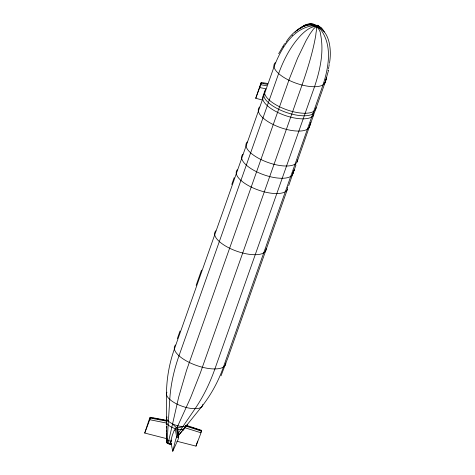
<?xml version="1.0" encoding="UTF-8"?>
<svg xmlns="http://www.w3.org/2000/svg" width="475" height="475" viewBox="0 0 475 475"><rect width="100%" height="100%" fill="white"/><g stroke="black" fill="none" stroke-linecap="round" stroke-linejoin="round"><path stroke-width="0.71" d="M166.529 430.107L166.529 431.573M166.523 433.052L166.553 442.278L167.372 442.486M150.302 417.347L150.159 418.048A5.148 1.075 -75.7 0 1 149.94 418.831L149.673 419.698A22.491 4.691 -75.7 0 1 148.948 421.877L144.727 433.052L166.547 438.615L166.767 425.808M201.578 430.392L201.442 431.104A5.148 1.075 -75.7 0 1 201.216 431.906L200.949 432.778A22.491 4.691 -75.7 0 1 200.224 434.952L196.003 446.126L176.908 441.257M166.493 420.423L166.487 420.565A13.27 10.147 29 0 1 166.963 417.525M166.873 438.122L166.933 441.845M329.442 63.359C331.983 49.768 329.822 26.072 311.677 25.911C291.828 29.236 280.666 49.667 274.022 66.838L174.378 349.054C169.213 363.666 166.476 379.151 166.499 394.654L166.612 421.183A13.27 1.075 13.3 0 1 168.393 421.177M329.252 64.582L328.938 66.411M174.117 430.582L172.294 435.302L170.715 441.322L172.734 451.25L175.762 439.304A22.491 20.199 -11.5 0 1 176.658 437.238L177.104 436.478A5.148 4.619 -11.5 0 1 177.567 435.854M177.187 427.138A1.33 0.944 1.9 0 0 176.379 427.518A5.575 4.037 3.1 0 0 175.768 428.058L175.257 428.646L176.664 437.238L178.529 437.713L178.659 436.875A5.148 4.619 -11.5 0 0 178.677 436.139L177.656 427.832M328.819 67.022L328.445 68.839M177.626 430.077L177.656 428.533A5.575 3.99 0 0 0 177.662 427.832A13.27 5.837 -11.2 0 0 182.899 426.514M328.035 70.644L328.178 70.045M177.525 429.228L177.537 429.18A9.536 3.693 19.4 0 0 184.627 427.66L200.949 432.778L200.794 432.007M328.468 70.579L325.037 82.709L315.667 109.25M325.322 81.831L326.568 77.805L325.037 82.709M144.727 433.052L148.746 420.88A22.491 4.691 -75.7 0 1 149.5 418.849L149.797 418.125A5.148 1.075 -75.7 0 1 150.058 417.543L150.142 417.388M196.003 446.126L197.155 442.504M261.939 99.875L255.74 98.295L260.128 85.328A25.228 5.261 -75.7 0 1 260.573 84.14A10.218 2.132 -75.7 0 1 261.048 82.947L261.292 82.49M197.386 441.78L197.618 441.061M292.998 173.387L294.144 169.866L288.669 185.725M309.664 126.184L310.81 122.669L297.041 161.999M177.329 338.645L180.019 331.027M196.151 285.338L201.525 270.103M231.764 184.466L234.163 177.674M291.454 175.762L291.626 175.287M295.272 164.95L295.408 164.564M324.128 83.226L324.271 82.816M287.316 189.549L228.083 357.313L221.018 375.826M293.799 171.196L295.961 165.062M310.46 123.999L313.696 114.825M255.74 98.295L260.27 86.034A25.228 5.261 -75.7 0 0 260.698 84.752A10.218 2.132 -75.7 0 0 261.131 83.351L261.321 82.519L267.734 83.469M278.671 53.687L284.472 43.872M201.418 430.463L200.747 430.427M172.734 451.25L177.947 439.856A22.491 20.199 -11.5 0 0 178.535 437.713M283.088 46.96L283.397 46.425M285 43.819L285.327 43.308M285.998 42.305C292.404 31.208 309.558 17.587 320.987 30.002C332.553 45.778 328.629 67.509 323.048 84.865L223.41 367.086C218.28 381.633 210.781 395.36 201.109 407.384L178.327 435.723M171.285 443.46L170.703 444.315L170.222 443.887M177.923 433.776L195.094 408.708C203.484 396.447 209.95 382.945 214.89 368.962L314.533 86.741C319.978 70.359 324.009 52.612 320.773 35.364C320.382 25.43 308.21 19.843 301.328 27.841M171.665 440.01L169.421 444.143L169.361 443.84M184.912 427.268L184.662 427.613M182.917 429.923L180.69 432.731M180.565 432.891L178.357 435.611M292.107 35.506L292.463 35.091M294.987 32.359L296.085 31.297M297.368 30.667L297.712 30.335M296.822 30.632C301.827 25.977 309.837 22.301 316.267 26.339C319.847 26.178 322.935 28.791 324.282 31.956M300.681 28.393L301.002 28.114M299.102 29.088L299.79 28.518M300.141 28.245C303.893 25.252 309.142 22.99 313.874 24.961C318.422 26.184 315.762 31.795 315.804 35.085C312.888 52.137 307.657 68.709 302.035 85.037L200.302 373.077L190.594 397.735L177.211 427.203L178.309 435.456M304.404 26.321L305.277 25.709M168.417 443.43L168.073 443.644A2.773 1.075 19.4 0 1 166.963 441.685M305.847 25.353C308.596 23.524 312.58 22.996 315.216 25.323C317.122 26.962 320.946 25.905 322.092 29.153M318.327 25.87L317.923 25.329L317.211 25.478L313.506 28.975L310.038 33.82L306.155 40.446L297.593 58.14L289.495 78.523L186.55 370.316L178.671 397.106L168.073 443.644A2.773 1.075 19.4 0 0 171.713 444.006L171.125 443.905M309.011 24.492L309.486 24.29M310.187 24.059L313.34 24.071L316.267 26.339L318.826 26.125L320.649 27.704M314.64 24.516C317.858 25.466 315.424 26.891 313.049 26.855C308.305 28.375 304.416 31.718 300.96 35.192C290.706 46.051 283.706 59.595 278.641 73.542L179.004 355.763C174.046 369.817 170.709 384.501 169.765 399.392L167.022 442.967L167.966 442.955M261.553 83.03L261.048 82.953L261.131 83.351L267.3 84.312M263.316 83.297L263.821 83.374M261.102 84.223L260.573 84.14L260.698 84.752L266.724 85.755M260.11 86.972L259.57 86.877L259.718 87.608L265.852 88.742M150.302 417.258L166.541 420.333M151.293 417.774L150.058 417.549L150.159 418.048L166.612 421.183M152.73 418.042L153.757 418.232M154.987 418.457L156.423 418.718M157.451 418.908L158.893 419.176M159.921 419.366L161.559 419.668M162.587 419.858L164.023 420.126M165.46 420.387L166.487 420.577L166.493 421.325M150.349 419.015L149.5 418.855L149.673 419.698L166.707 423.094A9.536 3.693 19.4 0 0 175.251 428.646M172.538 423.872A13.27 3.236 47.7 0 0 176.326 427.494L177.573 435.86L178.671 436.139A1.193 1.069 -11.5 0 0 178.392 435.403M186.117 425.339A1.33 0.439 -56.1 0 1 185.719 426.051L201.436 431.122L201.341 430.611A5.148 1.075 -75.7 0 0 201.162 430.997M186.473 425.38L201.578 430.332M186.782 425.838L186.39 425.707A13.27 1.075 13.3 0 1 185.719 426.057M187.37 426.033L188.159 426.289M188.747 426.485L189.733 426.811M190.713 427.132L191.11 427.262M191.698 427.452L192.488 427.714M193.076 427.91L194.061 428.23M194.453 428.361L195.433 428.682M196.027 428.878L196.81 429.133M197.796 429.459L198.384 429.655M198.776 429.78L199.761 430.107M322.341 29.61L322.578 30.091M319.663 27.247L318.446 25.703L316.267 26.339L317.057 25.139L317.348 25.389M177.692 430.605L177.739 431.033M177.888 432.303L178.143 434.423M178.368 436.335L178.529 437.713M166.666 422.15L166.707 423.094M166.511 423.397L166.517 424.187M166.529 426.396L166.535 428.034M325.387 80.53A27.051 10.48 19.4 0 1 296.008 83.196A27.051 10.48 19.4 0 1 275.245 62.688M316.035 107.558A27.051 10.48 19.4 0 1 286.223 109.588A27.051 10.48 19.4 0 1 265.786 89.318M315.145 109.957A27.051 10.48 19.4 0 1 285.612 112.213A27.051 10.48 19.4 0 1 264.812 91.93M314.064 113.014A27.051 10.48 19.4 0 1 284.252 115.17A27.051 10.48 19.4 0 1 263.904 94.81M309.747 125.127A27.051 10.48 19.4 0 1 280.072 127.448A27.051 10.48 19.4 0 1 259.587 107.035M297.392 159.82A27.051 10.48 19.4 0 1 268.013 162.486A27.051 10.48 19.4 0 1 247.249 141.977M293.075 172.205A27.051 10.48 19.4 0 1 263.548 174.699A27.051 10.48 19.4 0 1 242.921 154.238M287.624 187.002A27.051 10.48 19.4 0 1 259.118 190.327A27.051 10.48 19.4 0 1 237.268 169.795M266.089 248.645A27.051 10.48 19.4 0 1 236.698 251.186A27.051 10.48 19.4 0 1 215.846 230.767M225.768 363.114A27.051 10.48 19.4 0 1 196.092 365.317A27.051 10.48 19.4 0 1 175.513 344.998M202.772 404.492A19.095 7.398 19.4 0 1 182.513 406.374A19.095 7.398 19.4 0 1 166.974 392.184M187.275 424.436A10.931 4.233 19.4 0 1 175.02 424.935A10.931 4.233 19.4 0 1 166.951 416.86M184.769 428.153A23.394 5.552 -56.2 0 1 182.922 430.558M185.778 426.075A5.575 1.716 -56.6 0 1 185.226 426.912M177.644 429.234A23.394 16.554 -5.9 0 1 177.513 429.715M171.374 441.465A4.026 1.562 19.4 0 1 166.594 438.182M177.288 427.162A1.33 0.944 1.9 0 1 177.602 427.832M177.614 435.878A1.193 1.069 -11.5 0 1 178.279 435.373M174.2 430.611A23.394 17.438 8.6 0 1 175.358 428.693M166.274 422.423A23.394 3.669 85.1 0 1 166.351 424.911M166.553 421.153A5.575 0.481 86.1 0 1 166.606 422.02"/></g></svg>
